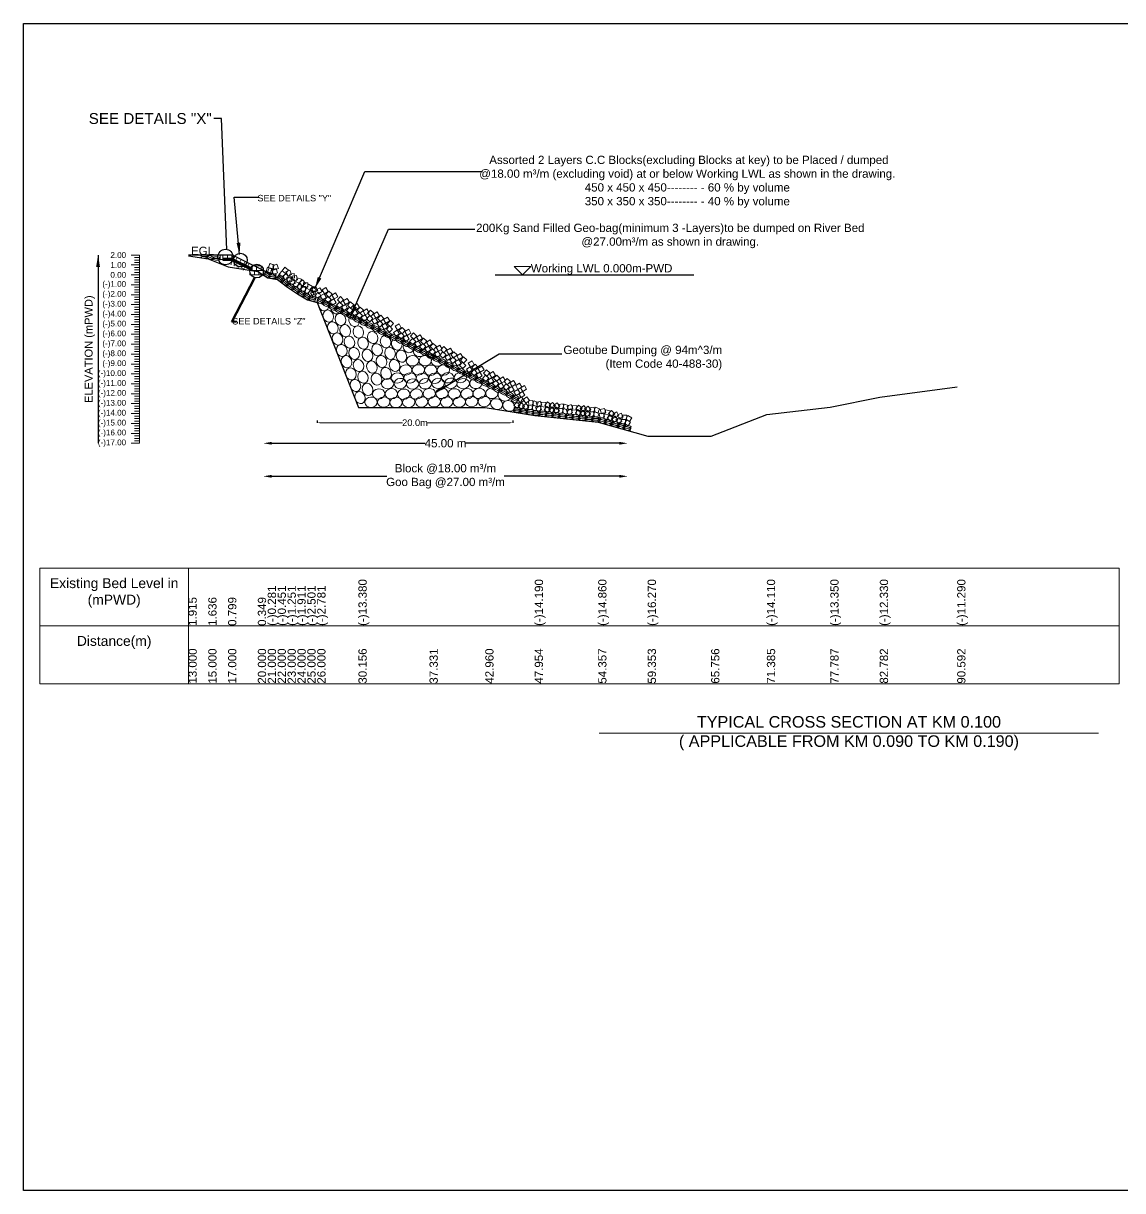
# Model space of a CAD drawing. Header units: inches. Extents: x 89000 to 1304432, y -10828 to 220529.
# Drawn here: x 167833 to 174490, y -10237 to -3166 of the extents above; entities that cross this region are included whole.
import ezdxf

# ---------------------------------------------------------------- set-up
doc = ezdxf.new("R2010")
doc.units = ezdxf.units.IN
doc.header["$LTSCALE"] = 7
doc.header["$MEASUREMENT"] = 0
for name, color, linetype, lineweight in [('Cross section Data Border', 7, 'Continuous', 9), ('Cross Section Labels', 7, 'Continuous', 9), ('Existing_Bed_Level for Xsection', 7, 'Continuous', 25), ('Long Section Labels', 7, 'Continuous', 9)]:
    doc.layers.add(name, color=color, linetype=linetype, lineweight=lineweight)
doc.styles.get("Standard").update_dxf_attribs({"font": 'arial.ttf'})
doc.dimstyles.new('Appron Lebeling Style', dxfattribs={"dimtxt": 50, "dimasz": 50, "dimexe": 0.18, "dimexo": 0.0625, "dimgap": 0.09, "dimtad": 0, "dimtih": 1, "dimtoh": 1, "dimdec": 4, "dimzin": 0, "dimdsep": 46, "dimtxsty": 'Standard', "dimcen": 0.09, "dimse1": 1, "dimse2": 1, "dimadec": 0, "dimazin": 0, "dimtfac": 1, "dimtdec": 4, "dimtofl": 0, "dimtmove": 0, "dimatfit": 3, "dimfxl": 1, "dimtolj": 1, "dimtzin": 0, "dimarcsym": 0})
doc.dimstyles.get("Standard").update_dxf_attribs({"dimtxt": 0.18, "dimasz": 0.18, "dimexe": 0.18, "dimexo": 0.0625, "dimgap": 0.09, "dimtad": 0, "dimtih": 1, "dimtoh": 1, "dimdec": 4, "dimzin": 0, "dimdsep": 46, "dimtxsty": 'Standard', "dimcen": 0.09, "dimadec": 0, "dimazin": 0, "dimtfac": 1, "dimtdec": 4, "dimtofl": 0, "dimtmove": 0, "dimatfit": 3, "dimfxl": 1, "dimtolj": 1, "dimtzin": 0, "dimarcsym": 0})

# ---------------------------------------------------------------- blocks, each defined once
blk = doc.blocks.new('*D3')
at = {"layer": 'Cross Section Labels', "color": 0, "lineweight": -2, "transparency": 16777216}
for p, q in [((169336, -5709.4), (170265.8, -5709.4)), ((171442.9, -5709.4), (170513, -5709.4))]:
    blk.add_line(p, q, dxfattribs=at)
at = {"layer": 'Cross Section Labels', "color": 0, "transparency": 16777216}
for points in [[(169336, -5701), (169336, -5717.7), (169286, -5709.4)], [(171442.9, -5701), (171442.9, -5717.7), (171492.9, -5709.4)]]:
    blk.add_solid(points, dxfattribs=at)
at = {"layer": 'Defpoints', "color": 0, "transparency": 16777216}
for p in [(169286, -4689.4), (171492.9, -5631.4), (171492.9, -5709.4)]:
    blk.add_point(p, dxfattribs=at)
at = {"layer": 'Cross Section Labels', "color": 0, "transparency": 16777216, "insert": (170389.4, -5709.4), "char_height": 50, "attachment_point": 5}
blk.add_mtext('\\A1;45.00 m', dxfattribs=at)
blk = doc.blocks.new('*D4')
at = {"layer": 'Cross Section Labels', "color": 0, "lineweight": -2, "transparency": 16777216}
for p, q in [((169336, -5909.4), (170033.8, -5909.4)), ((171442.9, -5909.4), (170745, -5909.4))]:
    blk.add_line(p, q, dxfattribs=at)
at = {"layer": 'Cross Section Labels', "color": 0, "transparency": 16777216}
for points in [[(169336, -5901), (169336, -5917.7), (169286, -5909.4)], [(171442.9, -5901), (171442.9, -5917.7), (171492.9, -5909.4)]]:
    blk.add_solid(points, dxfattribs=at)
at = {"layer": 'Defpoints', "color": 0, "transparency": 16777216}
for p in [(169286, -4689.4), (171492.9, -5631.4), (171492.9, -5909.4)]:
    blk.add_point(p, dxfattribs=at)
at = {"layer": 'Cross Section Labels', "color": 0, "transparency": 16777216, "insert": (170389.4, -5909.4), "char_height": 50, "attachment_point": 5}
blk.add_mtext('\\A1;Block @18.00 m³/m ^JGoo Bag @27.00 m³/m ', dxfattribs=at)
blk = doc.blocks.new('*D94')
at = {"layer": 'Cross Section Labels', "color": 0, "lineweight": -2, "transparency": 16777216}
for p, q in [((169612.8, -5571.5), (169612.8, -5585)), ((170796.3, -5571.5), (170796.3, -5585))]:
    blk.add_line(p, q, dxfattribs=at)
at = {"layer": 'Cross Section Labels', "color": 0, "lineweight": 0, "transparency": 16777216}
for p, q in [((169627.8, -5584.9), (170129.4, -5584.9)), ((170781.3, -5584.9), (170279.6, -5584.9))]:
    blk.add_line(p, q, dxfattribs=at)
at = {"layer": 'Cross Section Labels', "color": 0, "transparency": 16777216}
for points in [[(169627.8, -5582.4), (169627.8, -5587.4), (169612.8, -5584.9)], [(170781.3, -5582.4), (170781.3, -5587.4), (170796.3, -5584.9)]]:
    blk.add_solid(points, dxfattribs=at)
at = {"layer": 'Defpoints', "color": 0, "transparency": 16777216}
for p in [(169612.8, -5571.5), (170796.3, -5571.5), (170796.3, -5584.9)]:
    blk.add_point(p, dxfattribs=at)
at = {"layer": 'Cross Section Labels', "color": 0, "transparency": 16777216, "insert": (170204.5, -5584.9), "char_height": 40, "attachment_point": 5}
blk.add_mtext('\\A1;20.0m', dxfattribs=at)

msp = doc.modelspace()

# ---------------------------------------------------------------- linework, layer by layer
msp.add_lwpolyline([(167832.7573, -3165.5537), (177832.7573, -3165.5537), (177832.7573, -10236.5537), (167832.7573, -10236.5537)], close=True)
at = {"color": 0, "linetype": 'Continuous', "lineweight": -3, "ltscale": 0.5}
for centre, radius in [((169056.92049, -4580.94757), 46.58127), ((169147.15756, -4599.59687), 41.34842), ((169246.6318, -4666.38296), 41.34842)]:
    msp.add_circle(centre, radius, dxfattribs=at)
at = {"layer": 'Cross section Data Border'}
msp.add_lwpolyline([(167932.7573, -6465.5537), (174469.77921, -6465.5537), (174469.77921, -7165.5537), (167932.7573, -7165.5537)], close=True, dxfattribs=at)
for points in [[(168832.7573, -6465.5537), (168832.7573, -7165.5537)], [(167932.7573, -6815.5537), (174469.77921, -6815.5537)]]:
    msp.add_lwpolyline(points, dxfattribs=at)
at = {"layer": 'Cross Section Labels'}
for p, q in [((169041.74194, -4599.3537), (169041.74194, -4596.3537)), ((169612.7539, -4856.2137), (169612.1266, -4852.42141)), ((169612.1266, -4852.42141), (169612.7539, -4856.2137)), ((169612.7539, -4856.2137), (169862.12047, -5492.1537)), ((169862.12047, -5492.1537), (170292.6392, -5492.1537)), ((170292.6392, -5492.1537), (170630.33748, -5492.1537)), ((170630.33748, -5492.1537), (170930.02504, -5540.7537)), ((170930.02504, -5540.7537), (171004.34537, -5548.5308))]:
    msp.add_line(p, q, dxfattribs=at)
msp.add_lwpolyline([(170855.99116, -4689.3537), (170905.99116, -4639.3537), (170805.99116, -4639.3537)], close=True, dxfattribs=at)
msp.add_lwpolyline([(171320.7573, -7465.5537), (172832.7573, -7465.5537), (174344.7573, -7465.5537)], dxfattribs=at)
for centre, major_axis, start_param, end_param in [((169651.00809, -4870.71107), (12.71458, -35.27874), 4.0216701062, 7.1034422217), ((169725.74007, -4888.48922), (12.71458, -35.27874), 4.5607785822, 6.5643337458), ((169799.8932, -4934.81384), (-37.5, 0), 5.4327300759, 5.46485168), ((169836.07161, -4965.25516), (12.71458, -35.27874), 3.9693825641, 7.1557297638), ((170094.39554, -5108.7022), (12.71458, -35.27874), 3.587316156, 7.5377961719), ((170165.68972, -5124.74975), (12.71458, -35.27874), 4.1077161353, 7.0173961926), ((170232.97708, -5152.6669), (37.40867, 2.61559), 2.8059207755, 5.3896477915), ((170242.68744, -5155.03316), (-37.5, 0), 5.4327300759, 5.46485168), ((170341.03871, -5211.2002), (37.40867, 2.61559), 2.6811499673, 5.5144185997), ((170573.42342, -5347.24677), (37.40867, 2.61559), 2.1334687801, 6.0620997868), ((170684.9624, -5378.29232), (-37.5, 0), 5.4327300759, 5.46485168), ((170670.2758, -5406.62495), (37.40867, 2.61559), 1.7796929821, 6.4158755849), ((170744.95229, -5421.49325), (34.49663, -14.70484), 2.9932759296, 6.2864845698), ((170818.76886, -5432.71086), (33.99337, -15.83353), 3.8244930835, 6.6294121808)]:
    msp.add_ellipse(centre, major_axis=major_axis, ratio=0.8367374961, start_param=start_param, end_param=end_param, dxfattribs=at)
for centre, major_axis in [((169679.65109, -4938.52875), (12.71458, -35.27874)), ((169753.32339, -4959.48695), (12.71458, -35.27874)), ((169707.23442, -5009.52649), (12.71458, -35.27874)), ((169781.9664, -5027.30464), (12.71458, -35.27874)), ((169861.53206, -5035.19241), (12.71458, -35.27874)), ((169735.87742, -5077.34417), (12.71458, -35.27874)), ((169807.42685, -5097.24189), (12.71458, -35.27874)), ((169890.17507, -5103.0101), (12.71458, -35.27874)), ((169948.2884, -5068.98358), (12.71458, -35.27874)), ((170026.69933, -5093.82296), (12.71458, -35.27874)), ((169761.33787, -5147.28142), (12.71458, -35.27874)), ((169836.06985, -5165.05957), (12.71458, -35.27874)), ((169917.00324, -5176.73198), (12.71458, -35.27874)), ((169975.11657, -5142.70547), (12.71458, -35.27874)), ((170053.46237, -5164.4571), (12.71458, -35.27874)), ((170122.27635, -5181.74341), (12.71458, -35.27874)), ((169789.98088, -5215.0991), (12.71458, -35.27874)), ((169862.89803, -5238.78146), (12.71458, -35.27874)), ((169943.76628, -5247.36613), (12.71458, -35.27874)), ((170001.87962, -5213.33961), (12.71458, -35.27874)), ((170081.34318, -5237.4983), (12.71458, -35.27874)), ((170189.56371, -5209.66056), (37.40867, 2.61559)), ((170225.61303, -5264.6416), (37.40867, 2.61559)), ((170266.5462, -5208.88671), (37.40867, 2.61559)), ((169816.80905, -5288.82099), (12.71458, -35.27874)), ((169889.66107, -5309.4156), (12.71458, -35.27874)), ((169971.64709, -5320.40733), (12.71458, -35.27874)), ((170029.76043, -5286.38081), (12.71458, -35.27874)), ((170097.04779, -5314.29796), (37.40867, 2.61559)), ((170148.63055, -5265.41545), (37.40867, 2.61559)), ((170174.03028, -5313.52411), (37.40867, 2.61559)), ((170248.52279, -5315.8376), (37.40867, 2.61559)), ((170300.10555, -5266.95509), (37.40867, 2.61559)), ((170325.50528, -5315.06375), (37.40867, 2.61559)), ((170377.08803, -5266.18124), (37.40867, 2.61559)), ((170403.07926, -5312.45446), (37.40867, 2.61559)), ((170480.06175, -5311.68061), (37.40867, 2.61559)), ((169843.57209, -5359.45513), (12.71458, -35.27874)), ((169917.54188, -5382.4568), (12.71458, -35.27874)), ((170038.93446, -5348.32448), (37.40867, 2.61559)), ((170115.91694, -5347.55063), (37.40867, 2.61559)), ((170190.40946, -5349.86412), (37.40867, 2.61559)), ((170267.39194, -5349.09027), (37.40867, 2.61559)), ((170344.96593, -5346.48098), (37.40867, 2.61559)), ((170421.94842, -5345.70713), (37.40867, 2.61559)), ((170496.44093, -5348.02062), (37.40867, 2.61559)), ((169871.4529, -5432.49634), (12.71458, -35.27874)), ((169938.74027, -5460.41349), (37.40867, 2.61559)), ((169984.82924, -5410.37395), (37.40867, 2.61559)), ((170015.72276, -5459.63964), (37.40867, 2.61559)), ((170061.81173, -5409.6001), (37.40867, 2.61559)), ((170090.21527, -5461.95312), (37.40867, 2.61559)), ((170136.30424, -5411.91359), (37.40867, 2.61559)), ((170167.19776, -5461.17928), (37.40867, 2.61559)), ((170213.28673, -5411.13974), (37.40867, 2.61559)), ((170244.77174, -5458.56999), (37.40867, 2.61559)), ((170290.86071, -5408.53045), (37.40867, 2.61559)), ((170321.75423, -5457.79614), (37.40867, 2.61559)), ((170367.8432, -5407.7566), (37.40867, 2.61559)), ((170396.24674, -5460.10963), (37.40867, 2.61559)), ((170442.33571, -5410.07009), (37.40867, 2.61559)), ((170473.22923, -5459.33578), (37.40867, 2.61559)), ((170519.3182, -5409.29624), (37.40867, 2.61559)), ((170547.20434, -5457.43833), (37.40867, 2.61559)), ((170593.29332, -5407.3988), (37.40867, 2.61559)), ((170624.18683, -5456.66448), (37.40867, 2.61559)), ((170698.86332, -5471.53279), (34.49663, -14.70484)), ((170772.67988, -5482.7504), (33.99337, -15.83353))]:
    msp.add_ellipse(centre, major_axis=major_axis, ratio=0.8367374961, dxfattribs=at)
at = {"layer": 'Existing_Bed_Level for Xsection'}
for points in [[(169095.74194, -4569.3537), (168832.7573, -4569.3537)], [(168832.7573, -4574.4537), (168952.75714, -4591.1937), (169072.75697, -4641.4137), (169252.7544, -4668.4137), (169312.75199, -4706.2137), (169372.75423, -4716.4137), (169432.75182, -4764.4137), (169492.75406, -4804.0137), (169552.75166, -4839.4137), (169612.7539, -4856.2137), (169862.12047, -5492.1537), (170292.6392, -5492.1537), (170630.33748, -5492.1537), (170930.02504, -5540.7537), (171314.18826, -5580.9537), (171613.94839, -5665.5537), (171998.12728, -5665.5537), (172335.83947, -5535.9537), (172719.98936, -5490.3537), (173019.7086, -5429.1537), (173488.30508, -5366.7537)], [(169339.99116, -4689.3537), (169103.79178, -4571.25401), (169099.99116, -4569.3537), (169095.74194, -4569.3537), (169041.74194, -4569.3537)], [(169041.74194, -4587.3537), (169095.74194, -4587.3537), (169218.49116, -4648.72831)], [(169041.74194, -4593.3537), (169094.32553, -4593.3537), (169218.49116, -4655.43651)], [(169041.74194, -4599.3537), (169092.90912, -4599.3537), (169218.49116, -4662.14472)], [(170690.44049, -4689.3537), (171892.39643, -4689.3537)]]:
    msp.add_lwpolyline(points, dxfattribs=at)
at = {"layer": 'Long Section Labels'}
for points in [[(168535.20767, -4569.3537), (168485.20767, -4569.3537)], [(168535.20767, -4584.3537), (168505.20767, -4584.3537)], [(168535.20767, -5709.3537), (168535.20767, -5649.3537), (168535.20767, -5589.3537), (168535.20767, -5529.3537), (168535.20767, -5469.3537), (168535.20767, -5409.3537), (168535.20767, -5349.3537), (168535.20767, -5289.3537), (168535.20767, -5229.3537), (168535.20767, -5169.3537), (168535.20767, -5109.3537), (168535.20767, -5049.3537), (168535.20767, -4989.3537), (168535.20767, -4929.3537), (168535.20767, -4869.3537), (168535.20767, -4809.3537), (168535.20767, -4749.3537), (168535.20767, -4689.3537), (168535.20767, -4629.3537), (168535.20767, -4569.3537)], [(168535.20767, -4629.3537), (168485.20767, -4629.3537)], [(168535.20767, -4599.3537), (168505.20767, -4599.3537)], [(168535.20767, -4614.3537), (168505.20767, -4614.3537)], [(168535.20767, -4644.3537), (168505.20767, -4644.3537)], [(168535.20767, -4659.3537), (168505.20767, -4659.3537)], [(168535.20767, -4689.3537), (168485.20767, -4689.3537)], [(168535.20767, -4674.3537), (168505.20767, -4674.3537)], [(168535.20767, -4704.3537), (168505.20767, -4704.3537)], [(168535.20767, -4719.3537), (168505.20767, -4719.3537)], [(168535.20767, -4734.3537), (168505.20767, -4734.3537)], [(168535.20767, -4749.3537), (168485.20767, -4749.3537)], [(168535.20767, -4764.3537), (168505.20767, -4764.3537)], [(168535.20767, -4779.3537), (168505.20767, -4779.3537)], [(168535.20767, -4794.3537), (168505.20767, -4794.3537)], [(168535.20767, -4809.3537), (168485.20767, -4809.3537)], [(168535.20767, -4869.3537), (168485.20767, -4869.3537)], [(168535.20767, -4824.3537), (168505.20767, -4824.3537)], [(168535.20767, -4839.3537), (168505.20767, -4839.3537)], [(168535.20767, -4854.3537), (168505.20767, -4854.3537)], [(168535.20767, -4929.3537), (168485.20767, -4929.3537)], [(168535.20767, -4884.3537), (168505.20767, -4884.3537)], [(168535.20767, -4899.3537), (168505.20767, -4899.3537)], [(168535.20767, -4914.3537), (168505.20767, -4914.3537)], [(168535.20767, -4944.3537), (168505.20767, -4944.3537)], [(168535.20767, -4989.3537), (168485.20767, -4989.3537)], [(168535.20767, -4959.3537), (168505.20767, -4959.3537)], [(168535.20767, -4974.3537), (168505.20767, -4974.3537)], [(168535.20767, -5004.3537), (168505.20767, -5004.3537)], [(168535.20767, -5019.3537), (168505.20767, -5019.3537)], [(168535.20767, -5049.3537), (168485.20767, -5049.3537)], [(168535.20767, -5034.3537), (168505.20767, -5034.3537)], [(168535.20767, -5064.3537), (168505.20767, -5064.3537)], [(168535.20767, -5079.3537), (168505.20767, -5079.3537)], [(168535.20767, -5109.3537), (168485.20767, -5109.3537)], [(168535.20767, -5094.3537), (168505.20767, -5094.3537)], [(168535.20767, -5124.3537), (168505.20767, -5124.3537)], [(168535.20767, -5139.3537), (168505.20767, -5139.3537)], [(168535.20767, -5154.3537), (168505.20767, -5154.3537)], [(168535.20767, -5169.3537), (168485.20767, -5169.3537)], [(168535.20767, -5229.3537), (168485.20767, -5229.3537)], [(168535.20767, -5184.3537), (168505.20767, -5184.3537)], [(168535.20767, -5199.3537), (168505.20767, -5199.3537)], [(168535.20767, -5214.3537), (168505.20767, -5214.3537)], [(168535.20767, -5289.3537), (168485.20767, -5289.3537)], [(168535.20767, -5244.3537), (168505.20767, -5244.3537)], [(168535.20767, -5259.3537), (168505.20767, -5259.3537)], [(168535.20767, -5274.3537), (168505.20767, -5274.3537)], [(168535.20767, -5349.3537), (168485.20767, -5349.3537)], [(168535.20767, -5304.3537), (168505.20767, -5304.3537)], [(168535.20767, -5319.3537), (168505.20767, -5319.3537)], [(168535.20767, -5334.3537), (168505.20767, -5334.3537)], [(168535.20767, -5364.3537), (168505.20767, -5364.3537)], [(168535.20767, -5409.3537), (168485.20767, -5409.3537)], [(168535.20767, -5379.3537), (168505.20767, -5379.3537)], [(168535.20767, -5394.3537), (168505.20767, -5394.3537)], [(168535.20767, -5424.3537), (168505.20767, -5424.3537)], [(168535.20767, -5439.3537), (168505.20767, -5439.3537)], [(168535.20767, -5469.3537), (168485.20767, -5469.3537)], [(168535.20767, -5454.3537), (168505.20767, -5454.3537)], [(168535.20767, -5484.3537), (168505.20767, -5484.3537)], [(168535.20767, -5499.3537), (168505.20767, -5499.3537)], [(168535.20767, -5514.3537), (168505.20767, -5514.3537)], [(168535.20767, -5529.3537), (168485.20767, -5529.3537)], [(168535.20767, -5544.3537), (168505.20767, -5544.3537)], [(168535.20767, -5559.3537), (168505.20767, -5559.3537)], [(168535.20767, -5574.3537), (168505.20767, -5574.3537)], [(168535.20767, -5589.3537), (168485.20767, -5589.3537)], [(168535.20767, -5649.3537), (168485.20767, -5649.3537)], [(168535.20767, -5604.3537), (168505.20767, -5604.3537)], [(168535.20767, -5619.3537), (168505.20767, -5619.3537)], [(168535.20767, -5634.3537), (168505.20767, -5634.3537)], [(168535.20767, -5709.3537), (168485.20767, -5709.3537)], [(168535.20767, -5664.3537), (168505.20767, -5664.3537)], [(168535.20767, -5679.3537), (168505.20767, -5679.3537)], [(168535.20767, -5694.3537), (168505.20767, -5694.3537)]]:
    msp.add_lwpolyline(points, dxfattribs=at)
for points in [[(169041.74194, -4569.3537), (169023.74194, -4569.3537), (169023.74194, -4596.3537), (169041.74194, -4596.3537)], [(169068.74194, -4569.3537), (169041.74194, -4569.3537), (169041.74194, -4587.3537), (169068.74194, -4587.3537)], [(169095.74194, -4569.3537), (169068.74194, -4569.3537), (169068.74194, -4587.3537), (169095.74194, -4587.3537)], [(169127.94131, -4583.32877), (169103.79178, -4571.25401), (169095.74194, -4587.3537), (169119.89147, -4599.42846)], [(169152.09085, -4595.40354), (169127.94131, -4583.32877), (169119.89147, -4599.42846), (169144.041, -4611.50323)], [(169176.24038, -4607.47831), (169152.09085, -4595.40354), (169144.041, -4611.50323), (169168.19054, -4623.578)], [(169200.38992, -4619.55308), (169176.24038, -4607.47831), (169168.19054, -4623.578), (169192.34007, -4635.65276)], [(169224.53945, -4631.62784), (169200.38992, -4619.55308), (169192.34007, -4635.65276), (169216.48961, -4647.72753)], [(169231.99116, -4662.3537), (169204.99116, -4662.3537), (169204.99116, -4689.3537), (169231.99116, -4689.3537)], [(169245.49116, -4635.3537), (169218.49116, -4635.3537), (169218.49116, -4662.3537), (169245.49116, -4662.3537)], [(169258.99116, -4662.3537), (169231.99116, -4662.3537), (169231.99116, -4689.3537), (169258.99116, -4689.3537)], [(169272.49116, -4635.3537), (169245.49116, -4635.3537), (169245.49116, -4662.3537), (169272.49116, -4662.3537)], [(169285.99116, -4662.3537), (169258.99116, -4662.3537), (169258.99116, -4689.3537), (169285.99116, -4689.3537)], [(169337.80929, -4650.33364), (169312.01684, -4642.34931), (169304.03251, -4668.14176), (169329.82496, -4676.12609)], [(169346.78944, -4657.58766), (169322.25169, -4646.32273), (169310.98675, -4670.86048), (169335.5245, -4682.12542)], [(169351.31435, -4630.96953), (169326.7766, -4619.70459), (169315.51167, -4644.24234), (169340.04942, -4655.50728)], [(169352.20172, -4627.48943), (169326.40927, -4619.5051), (169318.42494, -4645.29755), (169344.21739, -4653.28188)], [(169363.47865, -4651.40135), (169338.15859, -4660.77657), (169347.53381, -4686.09662), (169372.85387, -4676.72141)], [(169368.00356, -4624.78321), (169342.68351, -4634.15843), (169352.05873, -4659.47849), (169377.37878, -4650.10327)], [(169420.84694, -4681.12426), (169399.76382, -4664.25709), (169382.89664, -4685.34021), (169403.97977, -4702.20739)], [(169437.71412, -4660.04114), (169416.63099, -4643.17396), (169399.76382, -4664.25709), (169420.84694, -4681.12426)], [(169457.31363, -4686.66783), (169447.47364, -4661.52475), (169422.33056, -4671.36474), (169432.17055, -4696.50783)], [(169440.44646, -4707.75096), (169430.60646, -4682.60788), (169405.46338, -4692.44787), (169415.30337, -4717.59095)], [(169455.97088, -4702.06332), (169429.13477, -4705.03376), (169432.10522, -4731.86987), (169458.94132, -4728.89943)], [(169472.83806, -4680.9802), (169446.00195, -4683.95064), (169448.97239, -4710.78674), (169475.8085, -4707.8163)], [(169478.13342, -4741.51684), (169472.70479, -4715.06821), (169446.25616, -4720.49684), (169451.6848, -4746.94547)], [(169493.00578, -4718.98213), (169487.57714, -4692.5335), (169461.12851, -4697.96213), (169466.55715, -4724.41076)], [(169501.80243, -4737.3343), (169476.18461, -4728.80626), (169467.65657, -4754.42408), (169493.27439, -4762.95212)], [(169516.67478, -4714.79959), (169491.05697, -4706.27156), (169482.52893, -4731.88937), (169508.14674, -4740.41741)], [(169541.19414, -4739.36086), (169523.28058, -4719.15926), (169503.07899, -4737.07282), (169520.99254, -4757.27441)], [(169555.67998, -4737.17943), (169528.68134, -4736.90804), (169528.40995, -4763.90668), (169555.40858, -4764.17807)], [(169526.32179, -4761.89557), (169508.40823, -4741.69397), (169488.20663, -4759.60753), (169506.12019, -4779.80912)], [(169541.95955, -4760.43346), (169514.96091, -4760.16207), (169514.68952, -4787.16071), (169541.68816, -4787.4321)], [(169570.06579, -4782.75071), (169546.81176, -4769.03028), (169533.09134, -4792.28431), (169556.34536, -4806.00474)], [(169583.78622, -4759.49668), (169560.53219, -4745.77626), (169546.81176, -4769.03028), (169570.06579, -4782.75071)], [(169593.22946, -4806.34237), (169579.93702, -4782.84107), (169556.43572, -4796.13351), (169569.72816, -4819.63481)], [(169606.94989, -4783.08834), (169593.65745, -4759.58704), (169570.15615, -4772.87948), (169583.44859, -4796.38078)], [(169595.42895, -4785.7408), (169571.89127, -4798.96871), (169585.11918, -4822.50639), (169608.65686, -4809.27848)], [(169602.70871, -4759.7407), (169579.17103, -4772.96862), (169592.39894, -4796.5063), (169615.93662, -4783.27838)], [(169634.66106, -4816.5436), (169621.41441, -4793.01646), (169597.88727, -4806.26311), (169611.13392, -4829.79025)], [(169641.94082, -4790.5435), (169628.69417, -4767.01636), (169605.16703, -4780.26301), (169618.41368, -4803.79015)], [(169654.52049, -4803.27184), (169631.36417, -4817.15653), (169645.24886, -4840.31285), (169668.40518, -4826.42816)], [(169665.0729, -4766.5248), (169641.91657, -4780.40949), (169655.80126, -4803.56582), (169678.95759, -4789.68113)], [(169702.87595, -4805.81969), (169683.45237, -4787.06537), (169664.69805, -4806.48895), (169684.12164, -4825.24327)], [(169723.72598, -4798.18294), (169700.56965, -4812.06762), (169714.45434, -4835.22395), (169737.61067, -4821.33926)], [(169697.05917, -4838.56462), (169677.63559, -4819.8103), (169658.88127, -4839.23389), (169678.30486, -4857.9882)], [(169713.17357, -4834.92997), (169690.01725, -4848.81466), (169703.90194, -4871.97099), (169727.05826, -4858.0863)], [(169766.82072, -4872.28547), (169747.39714, -4853.53115), (169728.64282, -4872.95474), (169748.06641, -4891.70905)], [(169772.6375, -4839.54054), (169753.21392, -4820.78622), (169734.4596, -4840.2098), (169753.88319, -4858.96412)], [(169782.93512, -4868.65082), (169759.7788, -4882.53551), (169773.66349, -4905.69184), (169796.81981, -4891.80715)], [(169793.48753, -4831.90379), (169770.3312, -4845.78847), (169784.21589, -4868.9448), (169807.37222, -4855.06011)], [(169833.64431, -4871.04293), (169814.22073, -4852.28861), (169795.46641, -4871.7122), (169814.89, -4890.46651)], [(169854.49433, -4863.40618), (169831.33801, -4877.29087), (169845.2227, -4900.44719), (169868.37902, -4886.5625)], [(169827.82753, -4903.78786), (169808.40395, -4885.03354), (169789.64963, -4904.45713), (169809.07322, -4923.21145)], [(169843.94193, -4900.15321), (169820.78561, -4914.0379), (169834.6703, -4937.19423), (169857.82662, -4923.30954)], [(169886.48061, -4935.446), (169867.05703, -4916.69168), (169848.30271, -4936.11526), (169867.7263, -4954.86958)], [(169892.29739, -4902.70106), (169872.87381, -4883.94675), (169854.11949, -4903.37033), (169873.54308, -4922.12465)], [(169902.59501, -4931.81135), (169879.43869, -4945.69604), (169893.32337, -4968.85236), (169916.4797, -4954.96767)], [(169913.14741, -4895.06431), (169889.99109, -4908.949), (169903.87578, -4932.10533), (169927.0321, -4918.22064)], [(169949.77073, -4954.18802), (169930.34715, -4935.43371), (169911.59283, -4954.85729), (169931.01641, -4973.61161)], [(169955.58751, -4921.44309), (169936.16392, -4902.68877), (169917.40961, -4922.11236), (169936.83319, -4940.86667)], [(169976.43753, -4913.80634), (169953.28121, -4927.69103), (169967.1659, -4950.84735), (169990.32222, -4936.96266)], [(170016.59432, -4952.94548), (169997.17073, -4934.19117), (169978.41642, -4953.61475), (169997.84, -4972.36907)], [(170037.44434, -4945.30873), (170014.28801, -4959.19342), (170028.1727, -4982.34974), (170051.32903, -4968.46506)], [(169965.88513, -4950.55338), (169942.7288, -4964.43807), (169956.61349, -4987.59439), (169979.76982, -4973.7097)], [(170010.77754, -4985.69041), (169991.35395, -4966.9361), (169972.59964, -4986.35968), (169992.02322, -5005.114)], [(170026.89194, -4982.05577), (170003.73561, -4995.94046), (170017.6203, -5019.09678), (170040.77663, -5005.21209)], [(170069.43062, -5017.34855), (170050.00703, -4998.59423), (170031.25272, -5018.01782), (170050.6763, -5036.77213)], [(170075.2474, -4984.60362), (170055.82381, -4965.8493), (170037.0695, -4985.27288), (170056.49308, -5004.0272)], [(170107.86714, -4986.74413), (170084.71081, -5000.62882), (170098.5955, -5023.78514), (170121.75182, -5009.90045)], [(170145.67019, -5026.03901), (170126.24661, -5007.2847), (170107.49229, -5026.70828), (170126.91588, -5045.4626)], [(170166.52022, -5018.40226), (170143.36389, -5032.28695), (170157.24858, -5055.44328), (170180.4049, -5041.55859)], [(170097.31473, -5023.49117), (170074.15841, -5037.37586), (170088.0431, -5060.53218), (170111.19942, -5046.64749)], [(170139.85341, -5058.78395), (170120.42983, -5040.02963), (170101.67551, -5059.45322), (170121.0991, -5078.20753)], [(170155.96781, -5055.1493), (170132.81149, -5069.03399), (170146.69618, -5092.19032), (170169.8525, -5078.30563)], [(170209.61496, -5092.5048), (170190.19138, -5073.75048), (170171.43706, -5093.17407), (170190.86065, -5111.92838)], [(170215.43174, -5059.75986), (170196.00816, -5041.00555), (170177.25384, -5060.42913), (170196.67743, -5079.18345)], [(170225.72936, -5088.87015), (170202.57304, -5102.75484), (170216.45773, -5125.91117), (170239.61405, -5112.02648)], [(170236.28177, -5052.12311), (170213.12544, -5066.0078), (170227.01013, -5089.16413), (170250.16645, -5075.27944)], [(170276.43855, -5091.26226), (170257.01497, -5072.50794), (170238.26065, -5091.93152), (170257.68423, -5110.68584)], [(170297.28857, -5083.62551), (170274.13225, -5097.51019), (170288.01694, -5120.66652), (170311.17326, -5106.78183)], [(170270.62177, -5124.00719), (170251.19819, -5105.25287), (170232.44387, -5124.67646), (170251.86746, -5143.43077)], [(170286.73617, -5120.37254), (170263.57984, -5134.25723), (170277.46453, -5157.41356), (170300.62086, -5143.52887)], [(170329.27485, -5155.66532), (170309.85127, -5136.91101), (170291.09695, -5156.33459), (170310.52053, -5175.08891)], [(170335.09163, -5122.92039), (170315.66805, -5104.16608), (170296.91373, -5123.58966), (170316.33731, -5142.34398)], [(170345.38925, -5152.03068), (170322.23292, -5165.91537), (170336.11761, -5189.07169), (170359.27394, -5175.187)], [(170355.94165, -5115.28364), (170332.78533, -5129.16833), (170346.67002, -5152.32465), (170369.82634, -5138.43997)], [(170392.56497, -5174.40735), (170373.14138, -5155.65304), (170354.38707, -5175.07662), (170373.81065, -5193.83094)], [(170398.38175, -5141.66242), (170378.95816, -5122.9081), (170360.20385, -5142.33169), (170379.62743, -5161.086)], [(170419.23177, -5134.02567), (170396.07545, -5147.91036), (170409.96013, -5171.06668), (170433.11646, -5157.18199)], [(170459.38856, -5173.16481), (170439.96497, -5154.41049), (170421.21066, -5173.83408), (170440.63424, -5192.58839)], [(170408.67937, -5170.7727), (170385.52304, -5184.65739), (170399.40773, -5207.81372), (170422.56406, -5193.92903)], [(170453.57178, -5205.90974), (170434.14819, -5187.15543), (170415.39388, -5206.57901), (170434.81746, -5225.33333)], [(170469.68618, -5202.2751), (170446.52985, -5216.15979), (170460.41454, -5239.31611), (170483.57086, -5225.43142)], [(170480.23858, -5165.52806), (170457.08225, -5179.41275), (170470.96694, -5202.56907), (170494.12327, -5188.68438)], [(170512.22486, -5237.56788), (170492.80127, -5218.81356), (170474.04696, -5238.23715), (170493.47054, -5256.99146)], [(170518.04164, -5204.82294), (170498.61805, -5186.06863), (170479.86374, -5205.49221), (170499.28732, -5224.24653)], [(170550.1421, -5210.00329), (170526.98577, -5223.88798), (170540.87046, -5247.0443), (170564.02679, -5233.15961)], [(170587.94515, -5249.29817), (170568.52157, -5230.54386), (170549.76725, -5249.96744), (170569.19084, -5268.72176)], [(170539.58969, -5246.75033), (170516.43337, -5260.63501), (170530.31806, -5283.79134), (170553.47438, -5269.90665)], [(170582.12837, -5282.04311), (170562.70479, -5263.28879), (170543.95047, -5282.71238), (170563.37406, -5301.46669)], [(170598.24277, -5278.40846), (170575.08645, -5292.29315), (170588.97114, -5315.44948), (170612.12746, -5301.56479)], [(170608.79518, -5241.66142), (170585.63885, -5255.54611), (170599.52354, -5278.70244), (170622.67987, -5264.81775)], [(170651.88992, -5315.76396), (170632.46634, -5297.00964), (170613.71202, -5316.43323), (170633.13561, -5335.18754)], [(170657.7067, -5283.01902), (170638.28312, -5264.26471), (170619.5288, -5283.68829), (170638.95239, -5302.44261)], [(170678.55673, -5275.38227), (170655.4004, -5289.26696), (170669.28509, -5312.42329), (170692.44142, -5298.5386)], [(170718.71351, -5314.52142), (170699.28993, -5295.7671), (170680.53561, -5315.19068), (170699.9592, -5333.945)], [(170668.00432, -5312.12931), (170644.848, -5326.014), (170658.73269, -5349.17032), (170681.88901, -5335.28564)], [(170712.89673, -5347.26635), (170693.47315, -5328.51203), (170674.71883, -5347.93562), (170694.14242, -5366.68993)], [(170729.01113, -5343.6317), (170705.85481, -5357.51639), (170719.7395, -5380.67272), (170742.89582, -5366.78803)], [(170739.56353, -5306.88466), (170716.40721, -5320.76935), (170730.2919, -5343.92568), (170753.44822, -5330.04099)], [(170776.32893, -5367.78619), (170756.90534, -5349.03187), (170738.15103, -5368.45546), (170757.57461, -5387.20977)], [(170782.14571, -5335.04125), (170762.72212, -5316.28694), (170743.96781, -5335.71052), (170763.39139, -5354.46484)], [(170791.68113, -5365.16834), (170768.52481, -5379.05303), (170782.4095, -5402.20936), (170805.56582, -5388.32467)], [(170802.23354, -5328.4213), (170779.07721, -5342.30599), (170792.9619, -5365.46232), (170816.11822, -5351.57763)], [(170837.54442, -5346.05711), (170814.38809, -5359.9418), (170828.27278, -5383.09813), (170851.42911, -5369.21344)], [(170866.96898, -5358.65261), (170843.81265, -5372.5373), (170857.69734, -5395.69363), (170880.85367, -5381.80894)], [(170826.99201, -5382.80415), (170803.83569, -5396.68884), (170817.72038, -5419.84517), (170840.8767, -5405.96048)], [(170849.47686, -5428.50117), (170827.5687, -5444.28195), (170843.34948, -5466.1901), (170865.25763, -5450.40932)], [(170856.41658, -5395.39965), (170833.26025, -5409.28434), (170847.14494, -5432.44066), (170870.30127, -5418.55598)], [(170897.99712, -5450.50828), (170882.1989, -5428.6127), (170860.30332, -5444.41092), (170876.10154, -5466.3065)], [(170840.98609, -5476.62114), (170820.05576, -5459.56472), (170802.99934, -5480.49504), (170823.92966, -5497.55146)], [(170851.70822, -5464.03572), (170829.80007, -5479.8165), (170845.58085, -5501.72465), (170867.489, -5485.94387)], [(170894.14325, -5490.25096), (170878.34503, -5468.35538), (170856.44945, -5484.1536), (170872.24767, -5506.04918)], [(170914.01478, -5476.72921), (170887.153, -5479.45777), (170889.88157, -5506.31955), (170916.74334, -5503.59098)], [(170918.33687, -5450.07739), (170891.4751, -5452.80595), (170894.20366, -5479.66773), (170921.06544, -5476.93916)], [(170946.45028, -5489.07395), (170921.82746, -5477.99618), (170910.7497, -5502.619), (170935.37252, -5513.69676)], [(170950.77238, -5462.42213), (170926.14956, -5451.34436), (170915.0718, -5475.96718), (170939.69462, -5487.04494)], [(170959.76394, -5480.98581), (170935.09664, -5491.96418), (170946.07502, -5516.63148), (170970.74231, -5505.65311)], [(170962.57395, -5454.13244), (170937.90666, -5465.11081), (170948.88503, -5489.7781), (170973.55233, -5478.79973)], [(170994.60455, -5489.59698), (170967.75117, -5486.78697), (170964.94115, -5513.64034), (170991.79453, -5516.45036)], [(170997.41457, -5462.74361), (170970.56119, -5459.93359), (170967.75117, -5486.78697), (170994.60455, -5489.59698)], [(171025.4799, -5501.42216), (171003.61971, -5485.57501), (170987.77256, -5507.4352), (171009.63275, -5523.28235)], [(171028.28992, -5474.56879), (171006.42973, -5458.72164), (170990.58258, -5480.58183), (171012.44277, -5496.42898)], [(171035.47415, -5488.25129), (171014.49219, -5505.24416), (171031.48506, -5526.22611), (171052.46702, -5509.23324)], [(171038.28417, -5461.39791), (171017.30221, -5478.39078), (171034.29508, -5499.37274), (171055.27703, -5482.37987)], [(171079.32197, -5512.02814), (171062.3124, -5491.05972), (171041.34399, -5508.0693), (171058.35356, -5529.03771)], [(171082.13199, -5485.17477), (171065.12242, -5464.20635), (171044.154, -5481.21592), (171061.16358, -5502.18434)], [(171098.39814, -5497.40571), (171071.73333, -5501.64696), (171075.97458, -5528.31176), (171102.63938, -5524.07052)], [(171101.20815, -5470.55234), (171074.54335, -5474.79358), (171078.78459, -5501.45839), (171105.4494, -5497.21714)], [(171131.47905, -5507.89893), (171106.26991, -5498.22944), (171096.60041, -5523.43858), (171121.80956, -5533.10807)], [(171134.28907, -5481.04555), (171109.07992, -5471.37606), (171099.41043, -5496.58521), (171124.61958, -5506.2547)], [(171147.73757, -5500.65594), (171123.07027, -5511.63431), (171134.04865, -5536.30161), (171158.71594, -5525.32323)], [(171150.54759, -5473.80257), (171125.88029, -5484.78094), (171136.85867, -5509.44823), (171161.52596, -5498.46986)], [(171182.57818, -5509.26711), (171155.7248, -5506.4571), (171152.91479, -5533.31047), (171179.76816, -5536.12049)], [(171185.3882, -5482.41374), (171158.53482, -5479.60372), (171155.7248, -5506.4571), (171182.57818, -5509.26711)], [(171213.45353, -5521.09229), (171191.59334, -5505.24514), (171175.74619, -5527.10533), (171197.60638, -5542.95248)], [(171216.26355, -5494.23891), (171194.40336, -5478.39177), (171178.55621, -5500.25196), (171200.4164, -5516.0991)], [(171223.44778, -5507.92142), (171202.46582, -5524.91429), (171219.45869, -5545.89624), (171240.44065, -5528.90337)], [(171226.2578, -5481.06804), (171205.27584, -5498.06091), (171222.26871, -5519.04286), (171243.25066, -5502.05)], [(171267.2956, -5531.69827), (171250.28603, -5510.72985), (171229.31762, -5527.73942), (171246.32719, -5548.70784)], [(171270.10562, -5504.84489), (171253.09605, -5483.87648), (171232.12764, -5500.88605), (171249.13721, -5521.85447)], [(171289.18178, -5490.22246), (171262.51698, -5494.46371), (171266.75822, -5521.12852), (171293.42303, -5516.88727)], [(171322.2627, -5500.71568), (171297.05355, -5491.04619), (171287.38406, -5516.25533), (171312.59321, -5525.92483)], [(171353.037, -5498.88181), (171326.86259, -5505.50752), (171333.48829, -5531.68194), (171359.66271, -5525.05623)], [(171385.90689, -5513.28983), (171359.92194, -5505.95621), (171352.58832, -5531.94116), (171378.57327, -5539.27479)], [(171414.32291, -5530.19107), (171395.47451, -5510.85877), (171376.14221, -5529.70717), (171394.99061, -5549.03947)], [(171286.37177, -5517.07584), (171259.70696, -5521.31709), (171263.94821, -5547.98189), (171290.61301, -5543.74065)], [(171319.45268, -5527.56906), (171294.24354, -5517.89957), (171284.57404, -5543.10871), (171309.78319, -5552.7782)], [(171345.70338, -5524.86677), (171319.52897, -5531.49248), (171326.15467, -5557.66689), (171352.32909, -5551.04119)], [(171378.57327, -5539.27479), (171352.58832, -5531.94116), (171345.25469, -5557.92612), (171371.23965, -5565.25974)], [(171406.98929, -5556.17602), (171388.14089, -5536.84373), (171368.80859, -5555.69213), (171387.65699, -5575.02443)], [(171419.07687, -5544.89562), (171395.51182, -5558.07473), (171408.69093, -5581.63977), (171432.25597, -5568.46067)], [(171426.41049, -5518.91067), (171402.84545, -5532.08977), (171416.02455, -5555.65481), (171439.58959, -5542.47571)], [(171458.24506, -5575.77966), (171445.04719, -5552.22512), (171421.49265, -5565.42298), (171434.69052, -5588.97752)], [(171465.57868, -5549.7947), (171452.38081, -5526.24016), (171428.82627, -5539.43802), (171442.02414, -5562.99256)], [(171479.52912, -5564.61255), (171452.53142, -5564.25963), (171452.17851, -5591.25733), (171479.1762, -5591.61025)], [(171486.86274, -5538.62759), (171459.86504, -5538.27468), (171459.51213, -5565.27237), (171486.50982, -5565.62529)], [(171510.34501, -5580.57611), (171487.14632, -5566.76232), (171473.33253, -5589.96101), (171496.53122, -5603.7748)], [(171517.67863, -5554.59115), (171494.47994, -5540.77736), (171480.66615, -5563.97605), (171503.86484, -5577.78984)]]:
    msp.add_lwpolyline(points, close=True, dxfattribs=at)
for centre, major_axis in [((168926.92529, -4583.5601), (19.95859, -0.61301)), ((168927.23843, -4573.36491), (19.95859, -0.61301)), ((168962.00109, -4588.6994), (18.71238, -6.96905)), ((168965.561, -4579.14079), (18.71238, -6.96905)), ((169004.24631, -4594.97526), (19.95859, -0.61301)), ((169004.55944, -4584.78007), (19.95859, -0.61301)), ((169316.47857, -4678.42261), (16.89456, -10.644)), ((169305.60429, -4695.68268), (16.89456, -10.644)), ((169311.04143, -4687.05264), (16.89456, -10.644)), ((169341.48167, -4705.9244), (19.68559, -3.34643)), ((169343.19109, -4695.86866), (19.68559, -3.34643)), ((169344.9005, -4685.81292), (19.68559, -3.34643)), ((169381.67786, -4717.0216), (15.59214, -12.47422)), ((169388.04991, -4709.05686), (15.59214, -12.47422)), ((169394.42195, -4701.09212), (15.59214, -12.47422)), ((169412.86215, -4741.97003), (15.59214, -12.47422)), ((169419.2342, -4734.00529), (15.59214, -12.47422)), ((169425.60624, -4726.04056), (15.59214, -12.47422)), ((169455.46481, -4748.85084), (16.66567, -10.99893)), ((169444.22792, -4765.87706), (16.66567, -10.99893)), ((169449.84636, -4757.36395), (16.66567, -10.99893)), ((169477.55926, -4787.87492), (16.66567, -10.99893)), ((169483.1777, -4779.36181), (16.66567, -10.99893)), ((169488.79615, -4770.8487), (16.66567, -10.99893)), ((169511.16227, -4808.95342), (17.19765, -10.14702)), ((169516.34554, -4800.16856), (17.19765, -10.14702)), ((169521.52881, -4791.38371), (17.19765, -10.14702)), ((169550.74083, -4820.4626), (17.19765, -10.14702)), ((169555.9241, -4811.67774), (17.19765, -10.14702)), ((169545.55756, -4829.24745), (17.19765, -10.14702)), ((169581.64243, -4842.20668), (19.22852, -5.38378)), ((169584.39256, -4832.38442), (19.22852, -5.38378)), ((169587.14269, -4822.56216), (19.22852, -5.38378)), ((169627.22123, -4855.83374), (17.71646, -9.2113)), ((169631.92652, -4846.78386), (17.71646, -9.2113)), ((169636.63181, -4837.73399), (17.71646, -9.2113)), ((169664.14677, -4873.95491), (17.71646, -9.2113)), ((169668.85206, -4864.90503), (17.71646, -9.2113)), ((169673.55735, -4855.85515), (17.71646, -9.2113)), ((169705.01181, -4883.36728), (17.71646, -9.2113)), ((169709.7171, -4874.31741), (17.71646, -9.2113)), ((169700.30652, -4892.41716), (17.71646, -9.2113)), ((169738.37812, -4910.96821), (17.71646, -9.2113)), ((169743.08341, -4901.91833), (17.71646, -9.2113)), ((169747.7887, -4892.86846), (17.71646, -9.2113)), ((169775.30366, -4929.08938), (17.71646, -9.2113)), ((169780.00895, -4920.0395), (17.71646, -9.2113)), ((169784.71424, -4910.98962), (17.71646, -9.2113)), ((169811.46341, -4947.55163), (17.71646, -9.2113)), ((169816.1687, -4938.50175), (17.71646, -9.2113)), ((169820.87399, -4929.45188), (17.71646, -9.2113)), ((169855.64514, -4959.38402), (17.71646, -9.2113)), ((169860.35043, -4950.33414), (17.71646, -9.2113)), ((169850.93985, -4968.43389), (17.71646, -9.2113)), ((169887.8654, -4986.55506), (17.71646, -9.2113)), ((169892.57068, -4977.50518), (17.71646, -9.2113)), ((169897.27597, -4968.45531), (17.71646, -9.2113)), ((169924.02514, -5005.01731), (17.71646, -9.2113)), ((169928.73043, -4995.96744), (17.71646, -9.2113)), ((169933.43572, -4986.91756), (17.71646, -9.2113)), ((169962.66713, -5025.0673), (17.71646, -9.2113)), ((169967.37242, -5016.01743), (17.71646, -9.2113)), ((169972.07771, -5006.96755), (17.71646, -9.2113)), ((170009.00325, -5025.08872), (17.71646, -9.2113)), ((169999.59267, -5043.18847), (17.71646, -9.2113)), ((170004.29796, -5034.13859), (17.71646, -9.2113)), ((170035.75242, -5061.65072), (17.71646, -9.2113)), ((170040.45771, -5052.60085), (17.71646, -9.2113)), ((170045.163, -5043.55097), (17.71646, -9.2113)), ((170070.01547, -5076.05307), (17.71646, -9.2113)), ((170074.72076, -5067.00319), (17.71646, -9.2113)), ((170079.42605, -5057.95331), (17.71646, -9.2113)), ((170106.94101, -5094.17423), (17.71646, -9.2113)), ((170111.6463, -5085.12436), (17.71646, -9.2113)), ((170116.35159, -5076.07448), (17.71646, -9.2113)), ((170152.51134, -5094.53674), (17.71646, -9.2113)), ((170143.10076, -5112.63649), (17.71646, -9.2113)), ((170147.80605, -5103.58661), (17.71646, -9.2113)), ((170181.17236, -5131.18754), (17.71646, -9.2113)), ((170185.87765, -5122.13766), (17.71646, -9.2113)), ((170190.58294, -5113.08778), (17.71646, -9.2113)), ((170218.0979, -5149.3087), (17.71646, -9.2113)), ((170222.80319, -5140.25883), (17.71646, -9.2113)), ((170227.50848, -5131.20895), (17.71646, -9.2113)), ((170254.25765, -5167.77096), (17.71646, -9.2113)), ((170258.96294, -5158.72108), (17.71646, -9.2113)), ((170263.66823, -5149.67121), (17.71646, -9.2113)), ((170303.14467, -5170.55347), (17.71646, -9.2113)), ((170293.73409, -5188.65322), (17.71646, -9.2113)), ((170298.43938, -5179.60334), (17.71646, -9.2113)), ((170330.65963, -5206.77439), (17.71646, -9.2113)), ((170335.36492, -5197.72451), (17.71646, -9.2113)), ((170340.07021, -5188.67464), (17.71646, -9.2113)), ((170366.81938, -5225.23664), (17.71646, -9.2113)), ((170371.52467, -5216.18677), (17.71646, -9.2113)), ((170376.22996, -5207.13689), (17.71646, -9.2113)), ((170410.16666, -5236.23675), (17.71646, -9.2113)), ((170414.87195, -5227.18688), (17.71646, -9.2113)), ((170405.46137, -5245.28663), (17.71646, -9.2113)), ((170442.38691, -5263.4078), (17.71646, -9.2113)), ((170447.0922, -5254.35792), (17.71646, -9.2113)), ((170451.79749, -5245.30805), (17.71646, -9.2113)), ((170478.54666, -5281.87005), (17.71646, -9.2113)), ((170483.25195, -5272.82018), (17.71646, -9.2113)), ((170487.95724, -5263.7703), (17.71646, -9.2113)), ((170512.29043, -5299.31222), (17.71646, -9.2113)), ((170516.99572, -5290.26235), (17.71646, -9.2113)), ((170521.70101, -5281.21247), (17.71646, -9.2113)), ((170553.92126, -5308.38352), (17.71646, -9.2113)), ((170558.62655, -5299.33364), (17.71646, -9.2113)), ((170549.21597, -5317.43339), (17.71646, -9.2113)), ((170585.37572, -5335.89565), (17.71646, -9.2113)), ((170590.08101, -5326.84577), (17.71646, -9.2113)), ((170594.7863, -5317.7959), (17.71646, -9.2113)), ((170623.44732, -5354.4467), (17.71646, -9.2113)), ((170628.15261, -5345.39682), (17.71646, -9.2113)), ((170632.8579, -5336.34694), (17.71646, -9.2113)), ((170660.37286, -5372.56786), (17.71646, -9.2113)), ((170665.07815, -5363.51799), (17.71646, -9.2113)), ((170669.78344, -5354.46811), (17.71646, -9.2113)), ((170701.2379, -5381.98024), (17.71646, -9.2113)), ((170705.94319, -5372.93037), (17.71646, -9.2113)), ((170696.53261, -5391.03012), (17.71646, -9.2113)), ((170737.60209, -5408.19961), (17.71646, -9.2113)), ((170742.30738, -5399.14974), (17.71646, -9.2113)), ((170747.01267, -5390.09986), (17.71646, -9.2113)), ((170773.76544, -5427.33758), (17.71646, -9.2113)), ((170778.47073, -5418.28771), (17.71646, -9.2113)), ((170783.17602, -5409.23783), (17.71646, -9.2113)), ((170809.07632, -5444.97339), (17.71646, -9.2113)), ((170813.78161, -5435.92352), (17.71646, -9.2113)), ((170818.4869, -5426.87364), (17.71646, -9.2113)), ((170820.94975, -5517.89845), (19.7105, -3.19643)), ((170822.58254, -5507.82999), (19.7105, -3.19643)), ((170824.21534, -5497.76152), (19.7105, -3.19643)), ((170862.00355, -5514.22285), (19.7105, -3.19643)), ((170863.63634, -5504.15438), (19.7105, -3.19643)), ((170901.42455, -5520.61571), (19.7105, -3.19643)), ((170903.05734, -5510.54724), (19.7105, -3.19643)), ((170941.11358, -5516.2748), (19.85956, -2.07816)), ((170980.8327, -5520.43113), (19.85956, -2.07816)), ((170860.37075, -5524.29131), (19.7105, -3.19643)), ((170899.79176, -5530.68417), (19.7105, -3.19643)), ((170938.99045, -5536.56402), (19.85956, -2.07816)), ((170940.05202, -5526.41941), (19.85956, -2.07816)), ((170978.70958, -5540.72035), (19.85956, -2.07816)), ((170979.77114, -5530.57574), (19.85956, -2.07816)), ((171018.42871, -5544.87668), (19.85956, -2.07816)), ((171019.49027, -5534.73207), (19.85956, -2.07816)), ((171020.55183, -5524.58746), (19.85956, -2.07816)), ((171058.14783, -5549.03301), (19.85956, -2.07816)), ((171059.2094, -5538.8884), (19.85956, -2.07816)), ((171060.27096, -5528.74379), (19.85956, -2.07816)), ((171097.86696, -5553.18933), (19.85956, -2.07816)), ((171098.92852, -5543.04473), (19.85956, -2.07816)), ((171099.99008, -5532.90012), (19.85956, -2.07816)), ((171137.58609, -5557.34566), (19.85956, -2.07816)), ((171138.64765, -5547.20106), (19.85956, -2.07816)), ((171139.70921, -5537.05645), (19.85956, -2.07816)), ((171177.30521, -5561.50199), (19.85956, -2.07816)), ((171178.36678, -5551.35738), (19.85956, -2.07816)), ((171179.42834, -5541.21278), (19.85956, -2.07816)), ((171217.02434, -5565.65832), (19.85956, -2.07816)), ((171218.0859, -5555.51371), (19.85956, -2.07816)), ((171219.14746, -5545.36911), (19.85956, -2.07816)), ((171256.74347, -5569.81465), (19.85956, -2.07816)), ((171257.80503, -5559.67004), (19.85956, -2.07816)), ((171258.86659, -5549.52544), (19.85956, -2.07816)), ((171296.46259, -5573.97098), (19.85956, -2.07816)), ((171297.52416, -5563.82637), (19.85956, -2.07816)), ((171298.58572, -5553.68176), (19.85956, -2.07816)), ((171336.34209, -5581.90686), (19.21732, -5.42362)), ((171339.11257, -5572.09032), (19.21732, -5.42362)), ((171341.88305, -5562.27378), (19.21732, -5.42362)), ((171374.77673, -5592.7541), (19.21732, -5.42362)), ((171377.54721, -5582.93756), (19.21732, -5.42362)), ((171380.31769, -5573.12102), (19.21732, -5.42362)), ((171415.98185, -5593.7848), (19.21732, -5.42362)), ((171418.75233, -5583.96826), (19.21732, -5.42362)), ((171413.21137, -5603.60134), (19.21732, -5.42362)), ((171451.64601, -5614.44858), (19.21732, -5.42362)), ((171454.41649, -5604.63204), (19.21732, -5.42362)), ((171457.18697, -5594.8155), (19.21732, -5.42362)), ((171490.08065, -5625.29582), (19.21732, -5.42362)), ((171492.85112, -5615.47928), (19.21732, -5.42362)), ((171495.6216, -5605.66274), (19.21732, -5.42362))]:
    msp.add_ellipse(centre, major_axis=major_axis, ratio=0.255, dxfattribs=at)

# ---------------------------------------------------------------- texts
at = {"color": 0, "linetype": 'Continuous', "lineweight": -3, "ltscale": 0.5}
for s, insert, char_height, attachment_point in [('SEE DETAILS "X"', (168228.76166, -3709.0408), 65.8288233, 1), ('SEE DETAILS "Y"', (169697.30691, -4204.65887), 39.497294, 3), ('SEE DETAILS "Z"', (169541.97929, -4950.13542), 39.497294, 3)]:
    msp.add_mtext(s, dxfattribs=dict(at, insert=insert, char_height=char_height, attachment_point=attachment_point))
at = {"layer": 'Cross section Data Border', "char_height": 60, "width": 800, "attachment_point": 5}
for s, insert in [('Existing Bed Level in (mPWD)', (168382.7573, -6615.5537)), ('Distance(m)', (168382.7573, -6915.5537))]:
    msp.add_mtext(s, dxfattribs=dict(at, insert=insert))
at = {"layer": 'Cross Section Labels'}
for s, insert, char_height, attachment_point in [(' Assorted 2 Layers C.C Blocks(excluding Blocks at key) to be Placed / dumped^J@18.00 m³/m (excluding void) at or below Working LWL as shown in the drawing.^J450 x 450 x 450-------- - 60 % by volume^J350 x 350 x 350-------- - 40 % by volume', (171853.91771, -3967.59117), 50, 2), ('200Kg Sand Filled Geo-bag(minimum 3 -Layers)to be dumped on River Bed^J@27.00m³/m as shown in drawing.', (171750.77928, -4527.69079), 50, 8), ('EGL', (168987.74194, -4569.3537), 50, 9), ('Working LWL 0.000m-PWD', (170905.99116, -4689.3537), 50, 7), ('Geotube Dumping @ 94m^ 3/m\\P(Item Code 40-488-30)', (172065.24376, -5266.91805), 50, 9), ('TYPICAL CROSS SECTION AT KM 0.100^J( APPLICABLE FROM KM 0.090 TO KM 0.190)', (172832.7573, -7465.5537), 70, 5)]:
    msp.add_mtext(s, dxfattribs=dict(at, insert=insert, char_height=char_height, attachment_point=attachment_point))
at = {"layer": 'Cross Section Labels', "insert": (169134.85044, -4622.01547), "char_height": 25, "attachment_point": 2, "rotation": 333.434948823}
msp.add_mtext('1V:2H', dxfattribs=at)
at = {"layer": 'Long Section Labels', "char_height": 35, "attachment_point": 6}
for s, insert in [('2.00', (168455.20767, -4569.3537)), ('1.00', (168455.20767, -4629.3537)), ('(-)1.00', (168455.20767, -4749.3537)), ('0.00', (168455.20767, -4689.3537)), ('(-)2.00', (168455.20767, -4809.3537)), ('(-)3.00', (168455.20767, -4869.3537)), ('(-)4.00', (168455.20767, -4929.3537)), ('(-)5.00', (168455.20767, -4989.3537)), ('(-)6.00', (168455.20767, -5049.3537)), ('(-)7.00', (168455.20767, -5109.3537)), ('(-)8.00', (168455.20767, -5169.3537)), ('(-)9.00', (168455.20767, -5229.3537)), ('(-)10.00', (168455.20767, -5289.3537)), ('(-)11.00', (168455.20767, -5349.3537)), ('(-)12.00', (168455.20767, -5409.3537)), ('(-)13.00', (168455.20767, -5469.3537)), ('(-)14.00', (168455.20767, -5529.3537)), ('(-)15.00', (168455.20767, -5589.3537)), ('(-)16.00', (168455.20767, -5649.3537)), ('(-)17.00', (168455.20767, -5709.3537))]:
    msp.add_mtext(s, dxfattribs=dict(at, insert=insert))
at = {"layer": 'Long Section Labels', "rotation": 90}
for s, insert, char_height, attachment_point in [('ELEVATION (mPWD)', (168235.20767, -5139.3537), 48, 5), ('(-)0.281', (169312.75199, -6815.5537), 50, 1), ('(-)0.451', (169372.75423, -6815.5537), 50, 1), ('(-)1.251', (169432.75182, -6815.5537), 50, 1), ('(-)1.911', (169492.75406, -6815.5537), 50, 1), ('(-)2.501', (169552.75166, -6815.5537), 50, 1), ('(-)2.781', (169612.7539, -6815.5537), 50, 1), ('(-)13.380', (169862.12047, -6815.5537), 50, 1), ('(-)13.380', (169862.12047, -6815.5537), 50, 1), ('(-)13.380', (169862.12047, -6815.5537), 50, 1), ('(-)14.190', (170930.02504, -6815.5537), 50, 1), ('(-)14.860', (171314.18826, -6815.5537), 50, 1), ('(-)16.270', (171613.94839, -6815.5537), 50, 1), ('(-)16.270', (171613.94839, -6815.5537), 50, 1), ('(-)14.110', (172335.83947, -6815.5537), 50, 1), ('(-)13.350', (172719.98936, -6815.5537), 50, 1), ('(-)12.330', (173019.7086, -6815.5537), 50, 1), ('(-)11.290', (173488.30508, -6815.5537), 50, 1), ('1.915', (168832.7573, -6815.5537), 50, 1), ('1.636', (168952.75714, -6815.5537), 50, 1), ('0.799', (169072.75697, -6815.5537), 50, 1), ('0.349', (169252.7544, -6815.5537), 50, 1), ('13.000', (168832.7573, -7165.5537), 50, 1), ('15.000', (168952.75714, -7165.5537), 50, 1), ('17.000', (169072.75697, -7165.5537), 50, 1), ('20.000', (169252.7544, -7165.5537), 50, 1), ('21.000', (169312.75199, -7165.5537), 50, 1), ('22.000', (169372.75423, -7165.5537), 50, 1), ('23.000', (169432.75182, -7165.5537), 50, 1), ('24.000', (169492.75406, -7165.5537), 50, 1), ('25.000', (169552.75166, -7165.5537), 50, 1), ('26.000', (169612.7539, -7165.5537), 50, 1), ('30.156', (169862.12047, -7165.5537), 50, 1), ('37.331', (170292.6392, -7165.5537), 50, 1), ('42.960', (170630.33748, -7165.5537), 50, 1), ('47.954', (170930.02504, -7165.5537), 50, 1), ('54.357', (171314.18826, -7165.5537), 50, 1), ('59.353', (171613.94839, -7165.5537), 50, 1), ('65.756', (171998.12728, -7165.5537), 50, 1), ('71.385', (172335.83947, -7165.5537), 50, 1), ('77.787', (172719.98936, -7165.5537), 50, 1), ('82.782', (173019.7086, -7165.5537), 50, 1), ('90.592', (173488.30508, -7165.5537), 50, 1)]:
    msp.add_mtext(s, dxfattribs=dict(at, insert=insert, char_height=char_height, attachment_point=attachment_point))

# ---------------------------------------------------------------- dimensions: what is measured, and where the dimension line sits
at = {"layer": 'Cross Section Labels'}
for base, text, picture, middle in [((171492.853, -5709.3537), '45.00 m', '*D3', (170389.42208, -5709.3537)), ((171492.853, -5909.3537), 'Block @18.00 m³/m ^JGoo Bag @27.00 m³/m ', '*D4', (170389.42208, -5909.3537))]:
    dim = msp.add_linear_dim(base=base, p1=(169285.99116, -4689.3537), p2=(171492.853, -5631.37747), text=text, dimstyle='Appron Lebeling Style', dxfattribs=at)
    dim.commit()
    dim.dimension.update_dxf_attribs({"geometry": picture, "text_midpoint": middle})
dim = msp.add_linear_dim(base=(170796.27974, -5584.8639), p1=(169612.7539, -5571.46863), p2=(170796.27974, -5571.46863), text='20.0m', dimstyle='Standard', override={"dimtxt": 40, "dimasz": 15, "dimlwd": 0}, dxfattribs=at)
dim.commit()
dim.dimension.update_dxf_attribs({"geometry": '*D94', "text_midpoint": (170204.51682, -5584.8639)})

# ---------------------------------------------------------------- leaders
at = {"color": 0, "linetype": 'Continuous', "lineweight": -3, "ltscale": 0.5}
for points, override in [([(169064.99221, -4536.86987), (169033.31094, -3741.69702), (168987.29599, -3741.69702)], {"dimfxl": 0.15, "dimfxlon": 1}), ([(169233.73933, -4704.20721), (169096.24533, -4973.42453), (169123.58046, -4971.79539)], {"dimtxt": 0.9, "dimasz": 0.7, "dimclrd": 7, "dimclre": 7, "dimclrt": 7, "dimlwd": 65535, "dimlwe": 65535})]:
    msp.add_leader(points, dimstyle='Standard', override=override, dxfattribs=at)
at = {"layer": 'Cross Section Labels'}
for points in [[(169598.52275, -4772.84291), (169900.0805, -4062.89866), (170612.53651, -4062.89866)], [(169142.39099, -4566.16823), (169108.75764, -4219.0638), (169256.02479, -4219.39146)], [(169813.05308, -4947.05186), (170044.42385, -4411.41238), (170566.06028, -4411.41238)], [(170324.14025, -5403.23717), (170714.61905, -5167.73046), (171093.52319, -5168.0322)]]:
    msp.add_leader(points, dimstyle='Standard', override={"dimasz": 72}, dxfattribs=at)
at = {"layer": 'Long Section Labels'}
msp.add_leader([(168285.20767, -4569.3537), (168285.20767, -5709.3537)], dimstyle='Standard', override={"dimasz": 72}, dxfattribs=at)

doc.saveas('drawing.dxf')
